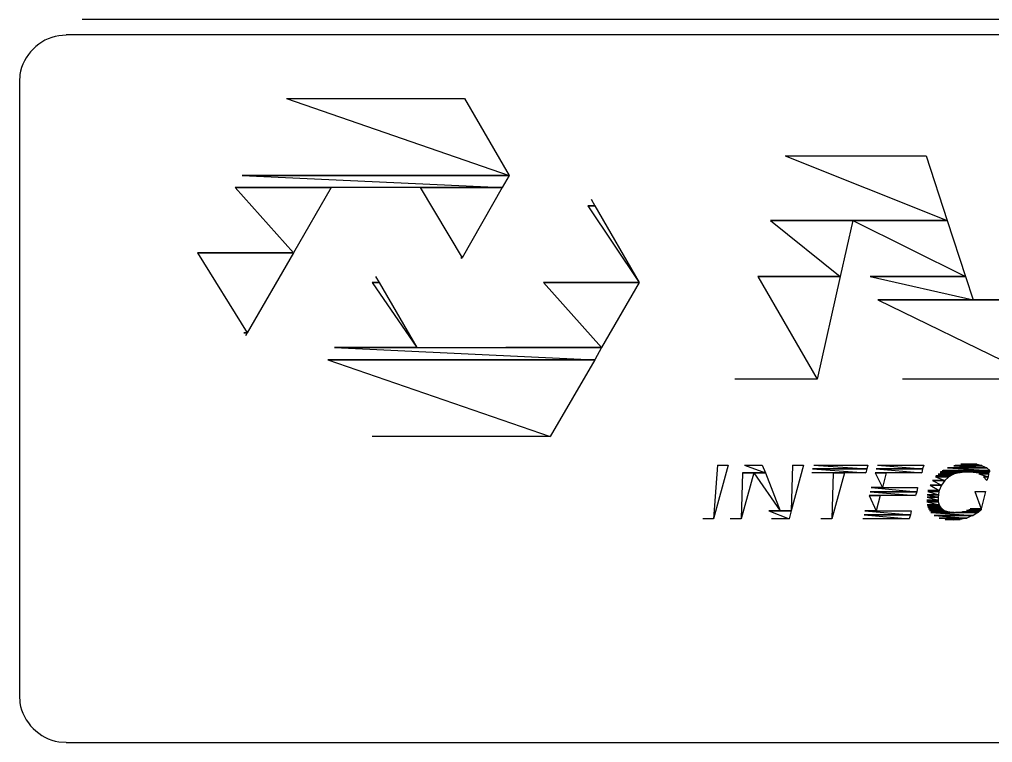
# Model space of a CAD drawing. Header units: millimetres. Extents: x 14 to 201, y 16 to 268.
# Drawn here: x 13.84 to 63.13, y 15.62 to 52.24 of the extents above; entities that cross this region are included whole.
import ezdxf

# ---------------------------------------------------------------- set-up
doc = ezdxf.new("R2010")
doc.units = ezdxf.units.MM
doc.layers.get('0').update_dxf_attribs({"linetype": 'CONTINUOUS'})

msp = doc.modelspace()

# ---------------------------------------------------------------- linework, layer by layer
at = {"color": 0}
for p, q in [((198.121, 52.2386), (17.0174, 52.2386)), ((16.214, 51.4354), (15.8323, 51.4131)), ((149.648, 51.4558), (16.214, 51.4558)), ((13.8644, 49.4453), (13.8424, 49.0636)), ((13.8424, 49.0636), (13.8424, 18.0123)), ((27.3678, 48.2381), (38.65, 44.3438)), ((27.3678, 48.2381), (36.3859, 48.2381)), ((36.3859, 48.2381), (38.65, 44.3438)), ((38.65, 44.3438), (25.1244, 44.3438)), ((25.1244, 44.3438), (38.2901, 43.7307)), ((25.1244, 44.3438), (38.65, 44.3438)), ((38.65, 44.3438), (38.2901, 43.7307)), ((38.2901, 43.7307), (24.7647, 43.7307)), ((24.7647, 43.7307), (27.7289, 40.429)), ((24.7647, 43.7307), (29.6333, 43.7307)), ((29.6333, 43.7307), (27.7289, 40.429)), ((34.1423, 43.7307), (36.2589, 40.174)), ((34.1423, 43.7307), (38.2901, 43.7307)), ((38.2901, 43.7307), (36.2589, 40.174)), ((27.7289, 40.429), (22.8603, 40.429)), ((22.8603, 40.429), (25.3793, 36.3636)), ((22.8603, 40.429), (27.7289, 40.429)), ((27.7289, 40.429), (25.3793, 36.3636)), ((36.1957, 40.174), (36.2589, 40.174)), ((36.2589, 40.174), (36.1957, 40.174)), ((36.2589, 40.174), (36.2162, 40.1327)), ((25.2098, 36.3636), (25.3793, 36.3636)), ((25.3793, 36.3636), (25.2098, 36.3636)), ((25.3793, 36.3636), (25.2939, 36.2162)), ((49.1917, 29.6761), (49.0001, 26.9448)), ((49.7417, 29.6761), (49.0001, 26.9448)), ((49.1917, 29.6761), (49.7417, 29.6761)), ((50.5672, 29.6761), (51.6255, 29.2737)), ((50.5672, 29.6761), (51.4558, 29.6761)), ((51.4558, 29.6761), (51.6255, 29.2737)), ((53.0006, 29.6761), (52.9375, 27.3472)), ((53.552, 29.6761), (52.9375, 27.3472)), ((53.0006, 29.6761), (53.552, 29.6761)), ((54.0812, 29.6761), (56.7697, 29.4845)), ((54.0812, 29.6761), (56.811, 29.6761)), ((56.811, 29.6761), (56.7697, 29.4845)), ((57.2989, 29.6761), (59.5835, 29.4845)), ((57.2989, 29.6761), (59.647, 29.6761)), ((59.647, 29.6761), (59.5835, 29.4845)), ((62.611, 29.6333), (61.171, 29.6333)), ((61.171, 29.6333), (62.8442, 29.5272)), ((61.171, 29.6333), (62.611, 29.6333)), ((62.5905, 29.654), (61.2345, 29.654)), ((61.2345, 29.654), (62.611, 29.6333)), ((61.2345, 29.654), (62.5905, 29.654)), ((62.3355, 29.7174), (61.5322, 29.7174)), ((61.5322, 29.7174), (62.5905, 29.654)), ((61.5322, 29.7174), (62.3355, 29.7174)), ((62.2928, 29.7174), (61.6162, 29.7174)), ((61.6162, 29.7174), (62.3355, 29.7174)), ((61.6162, 29.7174), (62.3355, 29.7174)), ((61.9125, 29.7394), (62.2928, 29.7174)), ((61.9125, 29.7394), (61.9333, 29.7394)), ((61.9333, 29.7394), (62.2928, 29.7174)), ((62.3355, 29.7174), (62.5905, 29.654)), ((62.5905, 29.654), (62.611, 29.6333)), ((62.611, 29.6333), (62.8442, 29.5272)), ((50.461, 29.2737), (50.3975, 26.9448)), ((51.0328, 29.2737), (50.3975, 26.9448)), ((51.6255, 29.2737), (50.461, 29.2737)), ((50.461, 29.2737), (51.0328, 29.2737)), ((51.0328, 29.2737), (52.3667, 27.3472)), ((51.0328, 29.2737), (51.6255, 29.2737)), ((51.6255, 29.2737), (52.3667, 27.3472)), ((56.7048, 29.2737), (53.975, 29.2737)), ((56.7697, 29.4845), (54.0177, 29.4845)), ((54.0177, 29.4845), (56.7048, 29.2737)), ((54.0177, 29.4845), (56.7697, 29.4845)), ((55.0541, 29.2737), (54.9906, 26.9448)), ((55.626, 29.2737), (54.9906, 26.9448)), ((55.0541, 29.2737), (55.626, 29.2737)), ((56.7697, 29.4845), (56.7048, 29.2737)), ((59.5422, 29.2737), (57.1927, 29.2737)), ((57.1927, 29.2737), (57.5525, 28.5323)), ((57.1927, 29.2737), (57.7427, 29.2737)), ((59.5835, 29.4845), (57.234, 29.4845)), ((57.234, 29.4845), (59.5422, 29.2737)), ((57.234, 29.4845), (59.5835, 29.4845)), ((57.7427, 29.2737), (57.5525, 28.5323)), ((59.5835, 29.4845), (59.5422, 29.2737)), ((60.9177, 29.0835), (60.241, 29.0835)), ((60.241, 29.0835), (60.7053, 28.8919)), ((60.241, 29.0835), (60.9177, 29.0835)), ((61.003, 29.1248), (60.2615, 29.1248)), ((60.2615, 29.1248), (60.9177, 29.0835)), ((60.2615, 29.1248), (61.003, 29.1248)), ((61.1505, 29.2103), (60.3677, 29.2103)), ((60.3677, 29.2103), (61.003, 29.1248)), ((60.3677, 29.2103), (61.1505, 29.2103)), ((61.5957, 29.3164), (60.4739, 29.3164)), ((60.4739, 29.3164), (61.4895, 29.2943)), ((60.4739, 29.3164), (61.5957, 29.3164)), ((61.4895, 29.2943), (60.4739, 29.2943)), ((60.4739, 29.2943), (61.1505, 29.2103)), ((60.4739, 29.2943), (61.4895, 29.2943)), ((62.9708, 29.3371), (60.5151, 29.3371)), ((60.5151, 29.3371), (61.5957, 29.3164)), ((60.5151, 29.3371), (61.849, 29.3371)), ((62.9708, 29.3798), (60.5786, 29.3798)), ((60.5786, 29.3798), (62.9708, 29.3371)), ((60.5786, 29.3798), (62.9708, 29.3798)), ((62.9916, 29.4004), (60.6213, 29.4004)), ((60.6213, 29.4004), (62.9708, 29.3798)), ((60.6213, 29.4004), (62.9916, 29.4004)), ((60.9177, 29.0835), (60.7053, 28.8919)), ((62.8442, 29.5272), (60.8542, 29.5272)), ((60.8542, 29.5272), (62.8442, 29.5272)), ((60.8542, 29.5272), (62.8442, 29.5272)), ((60.8542, 29.5272), (62.9916, 29.4004)), ((60.8542, 29.5272), (62.8442, 29.5272)), ((61.003, 29.1248), (60.9177, 29.0835)), ((61.1505, 29.2103), (61.003, 29.1248)), ((61.4895, 29.2943), (61.1505, 29.2103)), ((61.5957, 29.3164), (61.4895, 29.2943)), ((61.849, 29.3371), (61.5957, 29.3164)), ((61.849, 29.3371), (62.95, 29.3164)), ((61.849, 29.3371), (62.9708, 29.3371)), ((62.95, 29.3164), (62.1453, 29.3164)), ((62.1453, 29.3164), (62.9281, 29.231)), ((62.1453, 29.3164), (62.95, 29.3164)), ((62.9281, 29.231), (62.4417, 29.231)), ((62.4417, 29.231), (62.9073, 29.0835)), ((62.4417, 29.231), (62.9281, 29.231)), ((62.9073, 29.0835), (62.6745, 29.0835)), ((62.6745, 29.0835), (62.8442, 28.8919)), ((62.6745, 29.0835), (62.9073, 29.0835)), ((62.8442, 29.5272), (62.9916, 29.4004)), ((62.9073, 29.0835), (62.8442, 28.8919)), ((62.9281, 29.231), (62.9073, 29.0835)), ((62.95, 29.3164), (62.9281, 29.231)), ((62.9708, 29.3371), (62.95, 29.3164)), ((62.9916, 29.4004), (62.9708, 29.3798)), ((62.9708, 29.3798), (62.9708, 29.3371)), ((60.5374, 28.6591), (59.9652, 28.6591)), ((59.9652, 28.6591), (60.5374, 28.6591)), ((59.9652, 28.6591), (60.5374, 28.6591)), ((59.9652, 28.6591), (60.4312, 28.3848)), ((59.9652, 28.6591), (60.5374, 28.6591)), ((60.7053, 28.8919), (60.0922, 28.8919)), ((60.0922, 28.8919), (60.7053, 28.8919)), ((60.0922, 28.8919), (60.7053, 28.8919)), ((60.0922, 28.8919), (60.5374, 28.6591)), ((60.0922, 28.8919), (60.7053, 28.8919)), ((60.5374, 28.6591), (60.4312, 28.3848)), ((60.7053, 28.8919), (60.5374, 28.6591)), ((62.8442, 28.8919), (62.8442, 28.8919)), ((59.224, 28.1299), (56.8745, 28.1299)), ((56.8745, 28.1299), (57.234, 27.3472)), ((56.8745, 28.1299), (57.4463, 28.1299)), ((59.2875, 28.3215), (56.9376, 28.3215)), ((56.9376, 28.3215), (59.224, 28.1299)), ((56.9376, 28.3215), (59.2875, 28.3215)), ((57.5525, 28.5323), (56.9807, 28.5323)), ((56.9807, 28.5323), (59.2875, 28.3215)), ((56.9807, 28.5323), (59.3302, 28.5323)), ((57.4463, 28.1299), (57.234, 27.3472)), ((59.2875, 28.3215), (59.224, 28.1299)), ((59.3302, 28.5323), (59.2875, 28.3215)), ((60.3885, 28.1726), (59.8166, 28.1726)), ((59.8166, 28.1726), (60.3677, 28.0458)), ((59.8166, 28.1726), (60.3885, 28.1726)), ((60.4312, 28.3848), (59.8593, 28.3848)), ((59.8593, 28.3848), (60.4312, 28.3628)), ((59.8593, 28.3848), (60.4312, 28.3848)), ((60.4312, 28.3628), (59.8593, 28.3628)), ((59.8593, 28.3628), (60.409, 28.3421)), ((59.8593, 28.3628), (60.4312, 28.3628)), ((60.409, 28.3421), (59.8593, 28.3421)), ((59.8593, 28.3421), (60.3885, 28.1726)), ((59.8593, 28.3421), (60.409, 28.3421)), ((60.3885, 28.1726), (60.3677, 28.0458)), ((60.409, 28.3421), (60.3885, 28.1726)), ((60.4312, 28.3628), (60.409, 28.3421)), ((60.4312, 28.3848), (60.4312, 28.3628)), ((62.2293, 28.3421), (62.5479, 27.4533)), ((62.2293, 28.3421), (62.7807, 28.3421)), ((62.7807, 28.3421), (62.5479, 27.4533)), ((60.3677, 27.897), (59.7958, 27.897)), ((59.7958, 27.897), (60.3677, 27.8129)), ((59.7958, 27.897), (60.3677, 27.897)), ((60.3677, 27.8129), (59.7958, 27.8129)), ((59.7958, 27.8129), (60.4312, 27.6655)), ((59.7958, 27.8129), (60.3677, 27.8129)), ((60.3677, 28.0458), (59.8166, 28.0458)), ((59.8166, 28.0458), (60.3677, 27.897)), ((59.8166, 28.0458), (60.3677, 28.0458)), ((60.4312, 27.6655), (59.8166, 27.6655)), ((59.8166, 27.6655), (60.4516, 27.6007)), ((59.8166, 27.6655), (60.4312, 27.6655)), ((60.3677, 28.0458), (60.3677, 27.897)), ((60.3677, 27.897), (60.3677, 27.8129)), ((60.3677, 27.8129), (60.4312, 27.6655)), ((60.4312, 27.6655), (60.4516, 27.6007)), ((52.3667, 27.3472), (51.7948, 27.3472)), ((51.7948, 27.3472), (52.8327, 26.9448)), ((51.7948, 27.3472), (52.9375, 27.3472)), ((52.9375, 27.3472), (52.3667, 27.3472)), ((52.9375, 27.3472), (52.8327, 26.9448)), ((58.9703, 27.157), (56.6208, 27.157)), ((56.6208, 27.157), (58.9068, 26.9448)), ((56.6208, 27.157), (58.9703, 27.157)), ((57.234, 27.3472), (56.6635, 27.3472)), ((56.6635, 27.3472), (58.9703, 27.157)), ((56.6635, 27.3472), (59.013, 27.3472)), ((58.9703, 27.157), (58.9068, 26.9448)), ((59.013, 27.3472), (58.9703, 27.157)), ((60.4516, 27.6007), (59.8385, 27.6007)), ((59.8385, 27.6007), (60.4943, 27.5373)), ((59.8385, 27.6007), (60.4516, 27.6007)), ((60.4943, 27.5373), (59.8593, 27.5373)), ((59.8593, 27.5373), (60.5786, 27.4533)), ((59.8593, 27.5373), (60.4943, 27.5373)), ((60.5786, 27.4533), (59.8798, 27.4533)), ((59.8798, 27.4533), (60.6848, 27.3678)), ((59.8798, 27.4533), (60.5786, 27.4533)), ((60.6848, 27.3678), (59.9447, 27.3678)), ((59.9447, 27.3678), (60.9604, 27.2838)), ((59.9447, 27.3678), (60.6848, 27.3678)), ((60.9604, 27.2838), (60.0082, 27.2838)), ((60.0082, 27.2838), (61.1078, 27.2631)), ((60.0082, 27.2838), (60.9604, 27.2838)), ((61.1078, 27.2631), (60.0082, 27.2631)), ((60.0082, 27.2631), (61.1932, 27.2631)), ((60.0082, 27.2631), (61.1932, 27.2631)), ((61.1932, 27.2631), (60.0287, 27.2631)), ((60.0287, 27.2631), (61.2567, 27.2631)), ((60.0287, 27.2631), (61.2567, 27.2631)), ((60.0287, 27.2631), (62.1453, 27.1143)), ((60.0287, 27.2631), (62.3782, 27.2631)), ((62.1453, 27.1143), (60.1761, 27.1143)), ((60.1761, 27.1143), (62.1026, 27.1143)), ((60.1761, 27.1143), (62.1453, 27.1143)), ((62.1026, 27.1143), (60.1984, 27.1143)), ((60.1984, 27.1143), (61.8285, 26.9875)), ((60.1984, 27.1143), (62.1026, 27.1143)), ((60.4516, 27.6007), (60.4943, 27.5373)), ((60.4943, 27.5373), (60.5786, 27.4533)), ((60.5786, 27.4533), (60.6848, 27.3678)), ((60.6848, 27.3678), (60.9604, 27.2838)), ((60.9604, 27.2838), (61.1078, 27.2631)), ((62.3782, 27.2631), (61.2567, 27.2631)), ((62.3782, 27.2631), (61.3198, 27.2631)), ((61.3198, 27.2631), (62.3782, 27.2631)), ((61.3198, 27.2631), (62.3782, 27.2631)), ((62.4209, 27.2838), (61.5735, 27.2838)), ((61.5735, 27.2838), (62.3782, 27.2631)), ((61.5735, 27.2838), (62.4209, 27.2838)), ((62.4417, 27.3044), (61.6162, 27.3044)), ((61.6162, 27.3044), (62.4209, 27.2838)), ((61.6162, 27.3044), (62.4417, 27.3044)), ((62.5256, 27.3678), (61.8063, 27.3678)), ((61.8063, 27.3678), (62.4417, 27.3044)), ((61.8063, 27.3678), (62.5256, 27.3678)), ((62.1026, 27.1143), (61.8285, 26.9875)), ((62.5479, 27.4106), (61.9333, 27.4106)), ((61.9333, 27.4106), (62.5256, 27.3678)), ((61.9333, 27.4106), (62.5479, 27.4106)), ((62.5479, 27.4533), (61.9965, 27.4533)), ((61.9965, 27.4533), (62.5479, 27.4106)), ((61.9965, 27.4533), (62.5479, 27.4533)), ((62.1453, 27.1143), (62.1026, 27.1143)), ((62.3782, 27.2631), (62.1453, 27.1143)), ((62.4209, 27.2838), (62.3782, 27.2631)), ((62.4417, 27.3044), (62.4209, 27.2838)), ((62.5256, 27.3678), (62.4417, 27.3044)), ((62.5479, 27.4106), (62.5256, 27.3678)), ((62.5479, 27.4533), (62.5479, 27.4106)), ((49.0001, 26.9448), (48.4505, 26.9448)), ((50.3975, 26.9448), (49.8479, 26.9448)), ((52.8327, 26.9448), (51.9423, 26.9448)), ((54.9906, 26.9448), (54.4407, 26.9448)), ((58.9068, 26.9448), (56.5573, 26.9448)), ((61.8285, 26.9875), (60.4312, 26.9875)), ((60.4312, 26.9875), (61.8063, 26.9875)), ((60.4312, 26.9875), (61.8285, 26.9875)), ((61.8063, 26.9875), (60.4516, 26.9875)), ((60.4516, 26.9875), (61.4895, 26.9241)), ((60.4516, 26.9875), (61.8063, 26.9875)), ((61.4895, 26.9241), (60.7275, 26.9241)), ((60.7275, 26.9241), (61.4041, 26.9241)), ((60.7275, 26.9241), (61.4895, 26.9241)), ((61.4041, 26.9241), (60.7702, 26.9241)), ((60.7702, 26.9241), (61.1297, 26.9034)), ((60.7702, 26.9241), (61.4041, 26.9241)), ((61.4041, 26.9241), (61.1297, 26.9034)), ((61.4895, 26.9241), (61.4041, 26.9241)), ((61.8063, 26.9875), (61.4895, 26.9241)), ((61.8285, 26.9875), (61.8063, 26.9875)), ((13.8424, 18.0123), (13.8644, 17.632)), ((15.8323, 15.6628), (16.214, 15.6421)), ((16.214, 15.6215), (149.648, 15.6215))]:
    msp.add_line(p, q, dxfattribs=at)
at = {"color": 251}
for p, q in [((52.6203, 45.339), (60.8334, 42.0578)), ((52.6203, 45.339), (59.775, 45.339)), ((59.775, 45.339), (60.8334, 42.0578)), ((42.799, 43.138), (42.9891, 42.799)), ((42.9891, 42.799), (42.6297, 42.799)), ((42.6297, 42.799), (45.2328, 38.9255)), ((42.6297, 42.799), (42.9891, 42.799)), ((42.9891, 42.799), (45.2328, 38.9255)), ((60.8334, 42.0578), (51.8791, 42.0578)), ((51.8791, 42.0578), (55.4136, 39.2218)), ((51.8791, 42.0578), (56.049, 42.0578)), ((56.049, 42.0578), (55.4136, 39.2218)), ((56.049, 42.0578), (61.7636, 39.2218)), ((56.049, 42.0578), (60.8334, 42.0578)), ((60.8334, 42.0578), (61.7636, 39.2218)), ((31.8768, 39.2218), (32.0669, 38.9255)), ((55.4136, 39.2218), (51.2452, 39.2218)), ((51.2452, 39.2218), (54.2505, 34.0155)), ((51.2452, 39.2218), (55.4136, 39.2218)), ((55.4136, 39.2218), (54.2505, 34.0155)), ((61.7636, 39.2218), (56.9376, 39.2218)), ((56.9376, 39.2218), (62.1453, 38.0365)), ((56.9376, 39.2218), (61.7636, 39.2218)), ((61.7636, 39.2218), (62.1453, 38.0365)), ((32.0669, 38.9255), (31.7073, 38.9255)), ((31.7073, 38.9255), (33.9728, 35.6235)), ((31.7073, 38.9255), (32.0669, 38.9255)), ((32.0669, 38.9255), (33.9728, 35.6235)), ((45.2328, 38.9255), (40.386, 38.9255)), ((40.386, 38.9255), (43.3282, 35.6235)), ((40.386, 38.9255), (45.2328, 38.9255)), ((45.2328, 38.9255), (43.3282, 35.6235)), ((62.1453, 38.0365), (57.3193, 38.0365)), ((57.3193, 38.0365), (65.574, 34.0155)), ((57.3193, 38.0365), (66.4849, 38.0365)), ((66.4849, 38.0365), (62.1453, 38.0365)), ((33.9728, 35.6235), (29.8028, 35.6235)), ((29.8028, 35.6235), (42.9891, 35.0091)), ((29.8028, 35.6235), (43.3282, 35.6235)), ((43.3282, 35.6235), (38.4803, 35.6235)), ((43.3282, 35.6235), (42.9891, 35.0091)), ((42.9891, 35.0091), (29.4638, 35.0091)), ((29.4638, 35.0091), (40.725, 31.1147)), ((29.4638, 35.0091), (42.9891, 35.0091)), ((42.9891, 35.0091), (40.725, 31.1147)), ((54.2505, 34.0155), (50.0807, 34.0155)), ((65.574, 34.0155), (58.5682, 34.0155)), ((40.725, 31.1147), (31.7073, 31.1147))]:
    msp.add_line(p, q, dxfattribs=at)
at = {"color": 0}
for points in [[(15.8323, 51.4131), (14.8621, 51.2755), (14.0022, 50.4155), (13.8644, 49.4453)], [(13.8644, 17.632), (14.0022, 16.6619), (14.8621, 15.802), (15.8323, 15.6628)]]:
    msp.add_open_spline(points, degree=3, dxfattribs=at)

doc.saveas('drawing.dxf')
